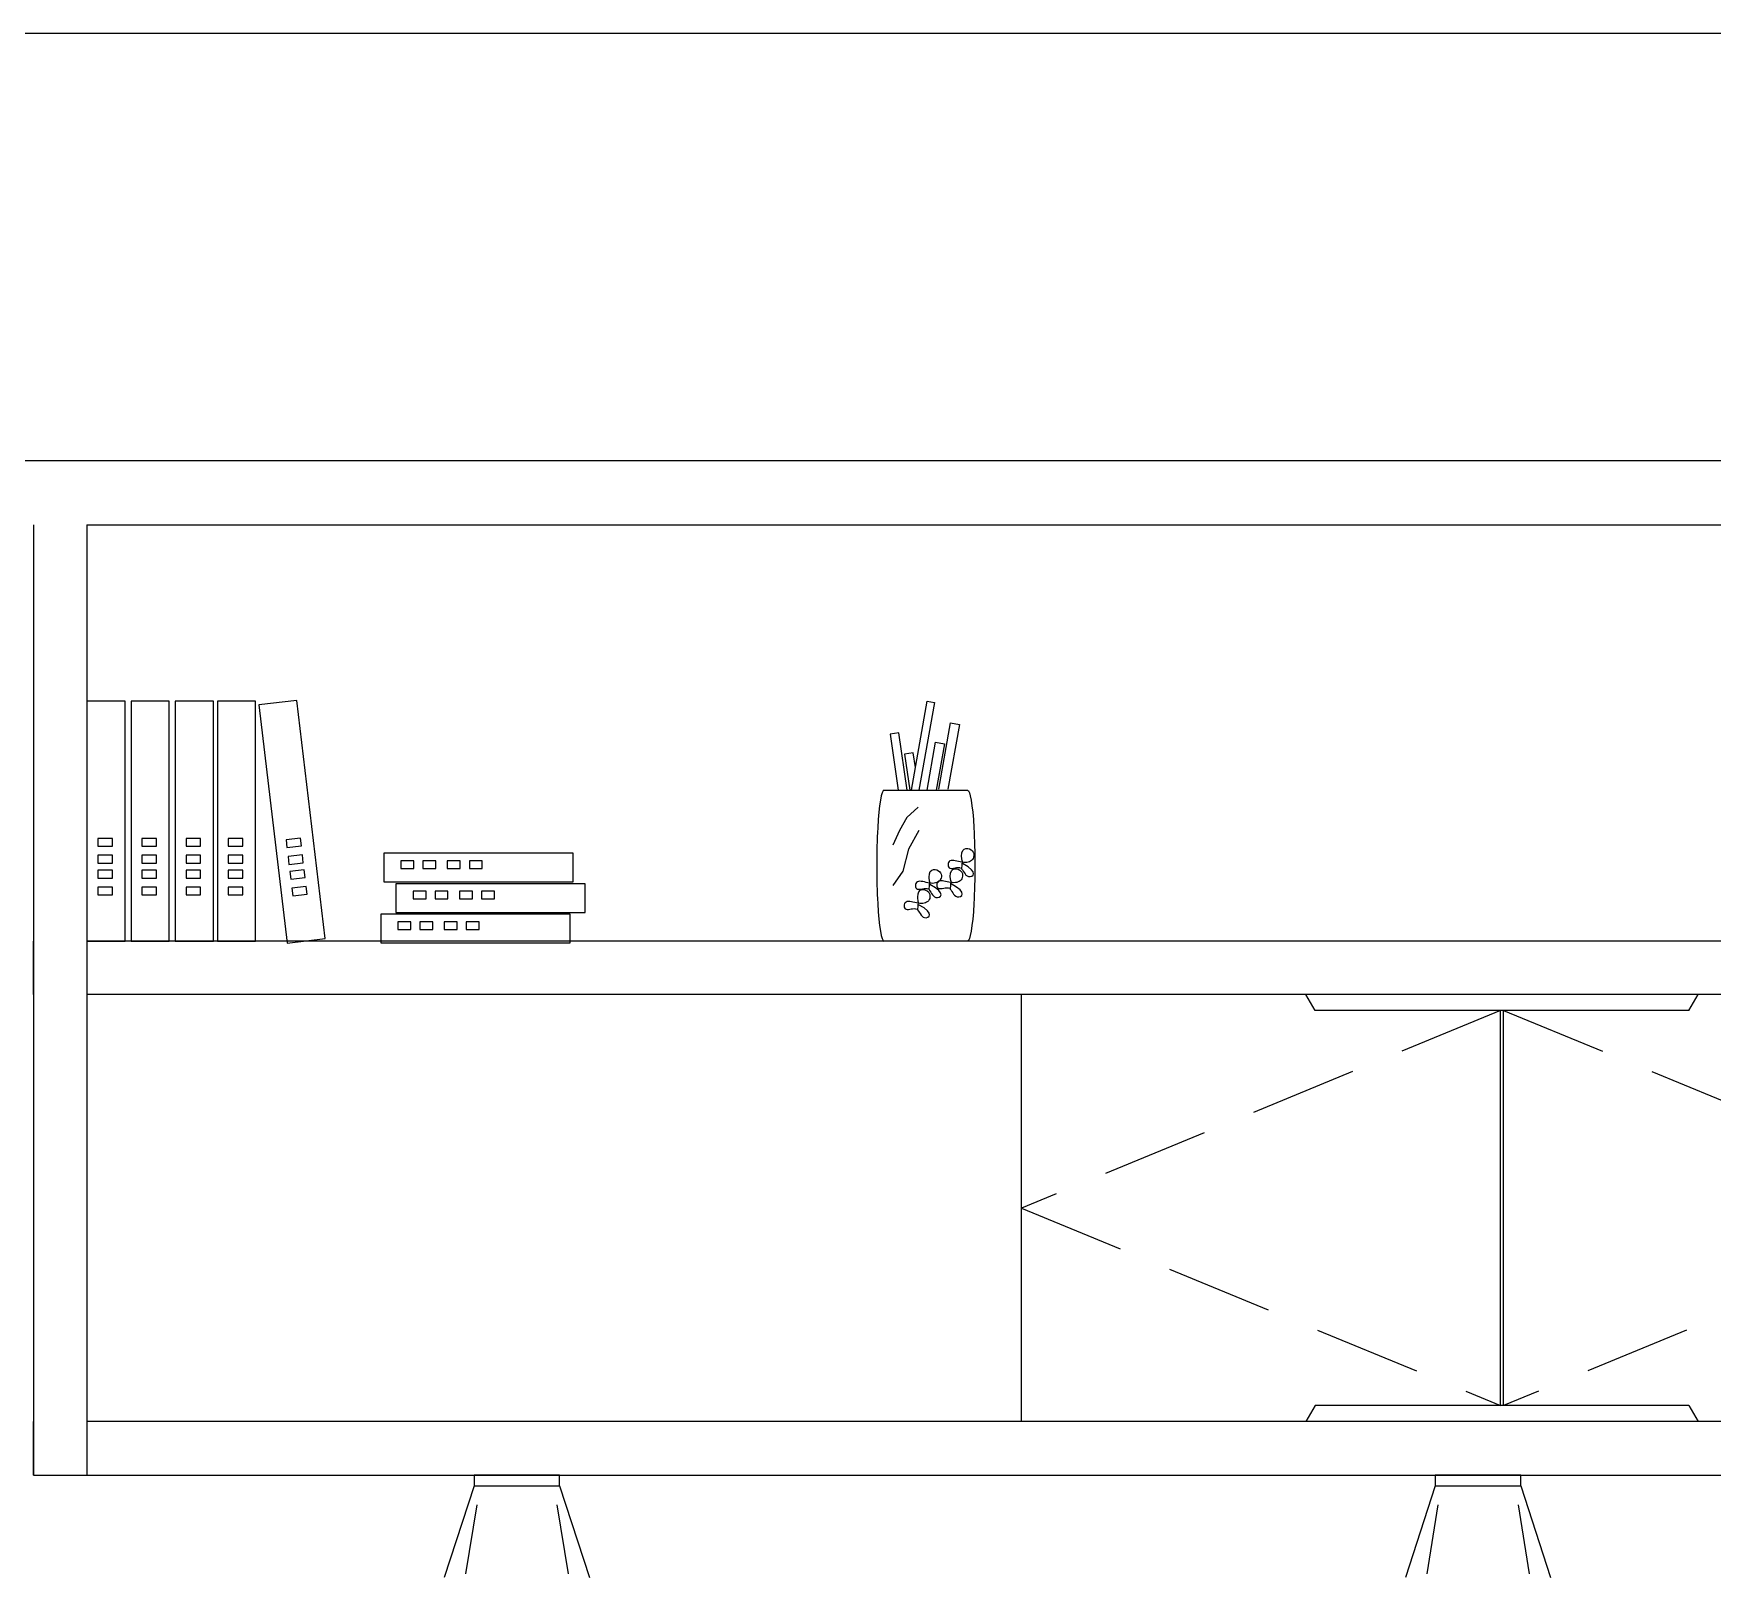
# Model space of a CAD drawing. Extents: x 5229 to 10771, y 6045 to 9717.
# Drawn here: x 6989 to 8561, y 8229 to 9675 of the extents above; entities that cross this region are included whole.
import ezdxf

# ---------------------------------------------------------------- set-up
doc = ezdxf.new("R2010")
doc.units = 0
doc.header["$MEASUREMENT"] = 0
doc.linetypes.add('DASHED', pattern=[0.75, 0.5, -0.25])
for name, color, linetype in [('3', 3, 'CONTINUOUS'), ('4', 4, 'CONTINUOUS'), ('7', 7, 'CONTINUOUS'), ('KBH', 7, 'CONTINUOUS'), ('TEXT', 3, 'CONTINUOUS')]:
    doc.layers.add(name, color=color, linetype=linetype)

# ---------------------------------------------------------------- blocks, each defined once
blk = doc.blocks.new('笔筒-1')
at = {"layer": '3'}
for p, q in [((-38.3, 122.1), (-37.9, 126)), ((-37.7, 116.8), (-38.3, 122.1)), ((-37.9, 126), (-36.8, 128.7)), ((-36.8, 128.7), (-35.2, 130.3)), ((-35.2, 130.3), (-33.2, 131)), ((-33.2, 131), (-31.1, 131)), ((-31.1, 131), (-29, 130.5)), ((-29, 130.5), (-27.2, 129.5)), ((-27.2, 129.5), (-25.8, 128.3)), ((-25.6, 118.1), (-26.6, 117.1)), ((-25.8, 128.3), (-24.8, 126.9)), ((-24.8, 119.4), (-25.6, 118.1)), ((-24.8, 126.9), (-24.1, 125.4)), ((-24.2, 120.8), (-24.8, 119.4)), ((-23.9, 122.3), (-24.2, 120.8)), ((-24.1, 125.4), (-23.9, 123.9)), ((-23.9, 123.9), (-23.9, 122.3)), ((-76.4, 97.7), (-76, 101.6)), ((-76, 101.6), (-74.9, 104.2)), ((-74.9, 104.2), (-73.3, 105.9)), ((-73.3, 105.9), (-71.3, 106.6)), ((-71.3, 106.6), (-69.2, 106.6)), ((-69.2, 106.6), (-67.2, 106)), ((-67.2, 106), (-65.3, 105.1)), ((-65.3, 105.1), (-63.9, 103.9)), ((-63.9, 103.9), (-62.9, 102.5)), ((-62.9, 102.5), (-62.3, 101)), ((-62.3, 101), (-62, 99.4)), ((-62, 99.4), (-62, 97.9)), ((-53.9, 113.4), (-54.1, 112.1)), ((-54.1, 112.1), (-53.9, 110.8)), ((-53.5, 114.7), (-53.9, 113.4)), ((-53.9, 110.8), (-53.5, 109.6)), ((-52.8, 115.7), (-53.5, 114.7)), ((-53.5, 109.6), (-52.8, 108.6)), ((-51.9, 116.5), (-52.8, 115.7)), ((-52.8, 108.6), (-51.9, 108)), ((-50.6, 117), (-51.9, 116.5)), ((-51.9, 108), (-50.6, 107.8)), ((-51.6, 98.4), (-51.2, 102.3)), ((-51, 93.1), (-51.6, 98.4)), ((-51.2, 102.3), (-50.1, 105)), ((-49.2, 117.1), (-50.6, 117)), ((-50.6, 107.8), (-49.2, 107.8)), ((-50.1, 105), (-48.4, 106.6)), ((-47.5, 117), (-49.2, 117.1)), ((-49.2, 107.8), (-47.6, 108.1)), ((-48.4, 106.6), (-46.5, 107.3)), ((-47.6, 108.1), (-45.9, 108.4)), ((-45.7, 116.7), (-47.5, 117)), ((-46.5, 107.3), (-44.4, 107.3)), ((-45.9, 108.4), (-44.2, 108.7)), ((-43.8, 116.3), (-45.7, 116.7)), ((-44.4, 107.3), (-42.3, 106.8)), ((-44.2, 108.7), (-42.5, 108.8)), ((-41.8, 115.8), (-43.8, 116.3)), ((-42.5, 108.8), (-40.9, 108.7)), ((-42.3, 106.8), (-40.5, 105.8)), ((-39.8, 115.4), (-41.8, 115.8)), ((-40.9, 108.7), (-39.5, 108.2)), ((-40.5, 105.8), (-39.1, 104.6)), ((-37.8, 115), (-39.8, 115.4)), ((-39.1, 104.6), (-38.1, 103.2)), ((-37.7, 116.8), (-38.3, 107.3)), ((-38.3, 107.3), (-37.3, 106)), ((-38.1, 103.2), (-37.4, 101.7)), ((-35.9, 114.8), (-37.8, 115)), ((-37.2, 98.6), (-37.5, 97.1)), ((-37.4, 101.7), (-37.1, 100.2)), ((-37.3, 106), (-36.3, 104.5)), ((-37.1, 100.2), (-37.2, 98.6)), ((-30.8, 109.6), (-37.1, 113.4)), ((-36.3, 104.5), (-35.4, 102.9)), ((-34, 114.7), (-35.9, 114.8)), ((-35.4, 102.9), (-34.3, 101.3)), ((-34.3, 101.3), (-33.2, 100)), ((-32.3, 114.8), (-34, 114.7)), ((-33.2, 100), (-31.8, 98.9)), ((-30.7, 115.1), (-32.3, 114.8)), ((-31.8, 98.9), (-30.2, 98.3)), ((-26.8, 106.3), (-30.8, 109.6)), ((-29.1, 115.6), (-30.7, 115.1)), ((-30.2, 98.3), (-28.3, 98.2)), ((-27.8, 116.2), (-29.1, 115.6)), ((-28.3, 98.2), (-26.4, 98.7)), ((-26.6, 117.1), (-27.8, 116.2)), ((-24.7, 103.6), (-26.8, 106.3)), ((-26.4, 98.7), (-24.9, 99.8)), ((-24.9, 99.8), (-24.2, 101.4)), ((-24.2, 101.4), (-24.7, 103.6)), ((-92.1, 89), (-92.2, 87.7)), ((-92.2, 87.7), (-92.1, 86.4)), ((-91.7, 90.3), (-92.1, 89)), ((-92.1, 86.4), (-91.7, 85.2)), ((-91, 91.3), (-91.7, 90.3)), ((-91.7, 85.2), (-91, 84.2)), ((-90, 92.1), (-91, 91.3)), ((-91, 84.2), (-90, 83.6)), ((-88.8, 92.6), (-90, 92.1)), ((-90, 83.6), (-88.8, 83.3)), ((-89.3, 77.9), (-88.2, 80.5)), ((-87.3, 92.7), (-88.8, 92.6)), ((-88.8, 83.3), (-87.3, 83.4)), ((-88.2, 80.5), (-86.6, 82.2)), ((-85.6, 92.6), (-87.3, 92.7)), ((-87.3, 83.4), (-85.7, 83.6)), ((-86.6, 82.2), (-84.6, 82.9)), ((-85.7, 83.6), (-84, 84)), ((-83.8, 92.3), (-85.6, 92.6)), ((-84.6, 82.9), (-82.5, 82.9)), ((-84, 84), (-82.3, 84.2)), ((-81.9, 91.9), (-83.8, 92.3)), ((-82.5, 82.9), (-80.5, 82.3)), ((-82.3, 84.2), (-80.7, 84.4)), ((-79.9, 91.4), (-81.9, 91.9)), ((-80.7, 84.4), (-79.1, 84.3)), ((-80.5, 82.3), (-78.6, 81.4)), ((-77.9, 91), (-79.9, 91.4)), ((-79.1, 84.3), (-77.7, 83.8)), ((-78.6, 81.4), (-77.2, 80.2)), ((-75.9, 90.6), (-77.9, 91)), ((-77.2, 80.2), (-76.2, 78.8)), ((-75.9, 92.4), (-76.5, 82.9)), ((-76.5, 82.9), (-75.4, 81.6)), ((-75.9, 92.4), (-76.4, 97.7)), ((-76.2, 78.8), (-75.6, 77.3)), ((-74, 90.4), (-75.9, 90.6)), ((-75.4, 81.6), (-74.5, 80.1)), ((-69, 85.2), (-75.3, 89)), ((-74.5, 80.1), (-73.5, 78.5)), ((-72.2, 90.3), (-74, 90.4)), ((-70.4, 90.4), (-72.2, 90.3)), ((-68.8, 90.7), (-70.4, 90.4)), ((-65, 81.9), (-69, 85.2)), ((-67.3, 91.1), (-68.8, 90.7)), ((-67.2, 89.7), (-67.4, 88.4)), ((-67.4, 88.4), (-67.2, 87.1)), ((-65.9, 91.8), (-67.3, 91.1)), ((-66.8, 91), (-67.2, 89.7)), ((-67.2, 87.1), (-66.8, 85.9)), ((-66.1, 92), (-66.8, 91)), ((-66.8, 85.9), (-66.1, 84.9)), ((-65.1, 92.8), (-66.1, 92)), ((-66.1, 84.9), (-65.1, 84.3)), ((-64.8, 92.6), (-65.9, 91.8)), ((-63.9, 93.3), (-65.1, 92.8)), ((-65.1, 84.3), (-63.9, 84.1)), ((-62.9, 79.2), (-65, 81.9)), ((-63.7, 93.7), (-64.8, 92.6)), ((-62.4, 93.4), (-63.9, 93.3)), ((-63.9, 84.1), (-62.5, 84.1)), ((-62.9, 95), (-63.7, 93.7)), ((-62.4, 96.4), (-62.9, 95)), ((-62.4, 77), (-62.9, 79.2)), ((-62.5, 84.1), (-60.9, 84.4)), ((-62, 97.9), (-62.4, 96.4)), ((-60.8, 93.3), (-62.4, 93.4)), ((-60.9, 84.4), (-59.2, 84.7)), ((-59, 93), (-60.8, 93.3)), ((-59.2, 84.7), (-57.5, 85)), ((-57.1, 92.6), (-59, 93)), ((-57.5, 85), (-55.8, 85.1)), ((-55.1, 92.1), (-57.1, 92.6)), ((-55.8, 85.1), (-54.2, 85)), ((-53.1, 91.7), (-55.1, 92.1)), ((-54.2, 85), (-52.8, 84.5)), ((-51.1, 91.3), (-53.1, 91.7)), ((-51, 93.1), (-51.6, 83.6)), ((-51.6, 83.6), (-50.6, 82.3)), ((-49.2, 91.1), (-51.1, 91.3)), ((-50.6, 82.3), (-49.6, 80.8)), ((-44.1, 85.9), (-50.4, 89.7)), ((-49.6, 80.8), (-48.6, 79.2)), ((-47.3, 91), (-49.2, 91.1)), ((-48.6, 79.2), (-47.6, 77.6)), ((-45.6, 91.1), (-47.3, 91)), ((-43.9, 91.4), (-45.6, 91.1)), ((-40.1, 82.6), (-44.1, 85.9)), ((-42.4, 91.9), (-43.9, 91.4)), ((-41.1, 92.5), (-42.4, 91.9)), ((-39.9, 93.4), (-41.1, 92.5)), ((-38, 79.9), (-40.1, 82.6)), ((-38.9, 94.4), (-39.9, 93.4)), ((-38.1, 95.7), (-38.9, 94.4)), ((-37.5, 97.1), (-38.1, 95.7)), ((-37.5, 77.7), (-38, 79.9)), ((-105.4, 65.3), (-105.5, 64)), ((-105.5, 64), (-105.4, 62.7)), ((-105, 66.6), (-105.4, 65.3)), ((-105.4, 62.7), (-105, 61.5)), ((-104.3, 67.6), (-105, 66.6)), ((-105, 61.5), (-104.3, 60.5)), ((-103.3, 68.4), (-104.3, 67.6)), ((-104.3, 60.5), (-103.3, 59.9)), ((-102.1, 68.9), (-103.3, 68.4)), ((-103.3, 59.9), (-102.1, 59.6)), ((-100.6, 69), (-102.1, 68.9)), ((-102.1, 59.6), (-100.6, 59.7)), ((-98.9, 68.9), (-100.6, 69)), ((-100.6, 59.7), (-99, 59.9)), ((-99, 59.9), (-97.3, 60.3)), ((-97.1, 68.6), (-98.9, 68.9)), ((-97.3, 60.3), (-95.6, 60.5)), ((-95.2, 68.2), (-97.1, 68.6)), ((-95.6, 60.5), (-94, 60.7)), ((-93.2, 67.7), (-95.2, 68.2)), ((-94, 60.7), (-92.4, 60.6)), ((-91.2, 67.3), (-93.2, 67.7)), ((-92.4, 60.6), (-91, 60.1)), ((-89.2, 66.9), (-91.2, 67.3)), ((-89.2, 68.7), (-89.8, 59.2)), ((-89.8, 59.2), (-88.7, 57.9)), ((-89.7, 74), (-89.3, 77.9)), ((-89.2, 68.7), (-89.7, 74)), ((-87.3, 66.7), (-89.2, 66.9)), ((-82.2, 61.5), (-88.6, 65.3)), ((-85.5, 66.6), (-87.3, 66.7)), ((-83.7, 66.7), (-85.5, 66.6)), ((-82.1, 67), (-83.7, 66.7)), ((-78.2, 58.2), (-82.2, 61.5)), ((-80.6, 67.4), (-82.1, 67)), ((-79.2, 68.1), (-80.6, 67.4)), ((-78, 68.9), (-79.2, 68.1)), ((-77, 70), (-78, 68.9)), ((-76.2, 71.3), (-77, 70)), ((-75.6, 72.7), (-76.2, 71.3)), ((-75.6, 77.3), (-75.3, 75.7)), ((-75.3, 74.2), (-75.6, 72.7)), ((-75.3, 75.7), (-75.3, 74.2)), ((-73.5, 78.5), (-72.5, 76.9)), ((-72.5, 76.9), (-71.3, 75.5)), ((-71.3, 75.5), (-70, 74.5)), ((-70, 74.5), (-68.3, 73.9)), ((-68.3, 73.9), (-66.4, 73.8)), ((-66.4, 73.8), (-64.5, 74.3)), ((-64.5, 74.3), (-63.1, 75.4)), ((-63.1, 75.4), (-62.4, 77)), ((-47.6, 77.6), (-46.5, 76.3)), ((-46.5, 76.3), (-45.1, 75.2)), ((-45.1, 75.2), (-43.5, 74.6)), ((-43.5, 74.6), (-41.6, 74.5)), ((-41.6, 74.5), (-39.7, 75)), ((-39.7, 75), (-38.2, 76.1)), ((-38.2, 76.1), (-37.5, 77.7)), ((-88.7, 57.9), (-87.8, 56.4)), ((-87.8, 56.4), (-86.8, 54.8)), ((-86.8, 54.8), (-85.8, 53.2)), ((-85.8, 53.2), (-84.6, 51.8)), ((-84.6, 51.8), (-83.3, 50.8)), ((-83.3, 50.8), (-81.6, 50.2)), ((-81.6, 50.2), (-79.7, 50.1)), ((-79.7, 50.1), (-77.8, 50.6)), ((-76.2, 55.5), (-78.2, 58.2)), ((-77.8, 50.6), (-76.4, 51.7)), ((-76.4, 51.7), (-75.7, 53.3)), ((-75.7, 53.3), (-76.2, 55.5))]:
    blk.add_line(p, q, dxfattribs=at)
for points in [[(-97, 199.4), (-78.6, 303.4), (-70.2, 301.9), (-88.3, 199.4)], [(-89.2, 179.6), (-102.4, 167.3), (-111, 152.1), (-118.6, 135)], [(-88.2, 152.1), (-100.5, 130.3), (-107.2, 104.7), (-118.6, 87.6)]]:
    blk.add_lwpolyline(points, dxfattribs=at)
for points, elevation in [([(-64.9, 200.4), (-51.2, 278.2), (-40.9, 276.4), (-54.3, 200.4)], 176.8), ([(-101.9, 199.4), (-111.8, 266.3), (-122.1, 264.8), (-112.4, 199.4)], 353.6), ([(-92.3, 226), (-94.8, 243), (-105.2, 241.5), (-98.9, 199.4)], 353.6), ([(-78.7, 199.4), (-68.8, 255.4), (-58.5, 253.5), (-68.1, 199.4)], 176.8)]:
    blk.add_lwpolyline(points, dxfattribs=dict(at, elevation=elevation))
at = {"layer": '7'}
for points in [[(-128.9, 199.4), (-31.5, 199.4)], [(-31.5, 22.6), (-128.9, 22.6)]]:
    blk.add_lwpolyline(points, dxfattribs=at)
blk.add_ellipse((-128.9, 111), major_axis=(0, 88.4), ratio=0.099003, start_param=0, end_param=3.141593, dxfattribs=at)
at = {"layer": '7', "extrusion": (0, 0, -1)}
blk.add_ellipse((-31.5, 111), major_axis=(0, 88.4), ratio=0.099003, start_param=0, end_param=3.141593, dxfattribs=at)
blk = doc.blocks.new('书03')
at = {"layer": '3'}
for p, q in [((202.9, 3.3), (224.6, 185.9)), ((224.6, 185.9), (253.6, 182.5)), ((253.6, 182.5), (231.9, -0.1)), ((256.3, 1.4), (256.3, 185.3)), ((256.3, 185.3), (285.4, 185.3)), ((285.4, 185.3), (285.4, 1.4)), ((288.5, 1.4), (288.5, 185.3)), ((288.5, 185.3), (317.7, 185.3)), ((317.7, 185.3), (317.7, 1.4)), ((322.4, 1.4), (322.4, 185.3)), ((322.4, 185.3), (351.6, 185.3)), ((351.6, 185.3), (351.6, 1.4)), ((356.2, 1.4), (356.2, 185.3)), ((356.2, 185.3), (385.4, 185.3)), ((385.4, 185.3), (385.4, 1.4)), ((12.9, 46.8), (12.9, 68.8)), ((12.9, 68.8), (158, 68.8)), ((158, 68.8), (158, 46.8)), ((3.6, 45.4), (148.6, 45.4)), ((3.6, 23.4), (3.6, 45.4)), ((158, 46.8), (12.9, 46.8)), ((148.6, 45.4), (148.6, 23.4)), ((148.6, 23.4), (3.6, 23.4)), ((15.3, 22), (160.3, 22)), ((15.3, 0), (15.3, 22)), ((160.3, 22), (160.3, 0)), ((160.3, 0), (15.3, 0)), ((231.9, -0.1), (202.9, 3.3)), ((285.4, 1.4), (256.3, 1.4)), ((317.7, 1.4), (288.5, 1.4)), ((351.6, 1.4), (322.4, 1.4)), ((385.4, 1.4), (356.2, 1.4))]:
    blk.add_line(p, q, dxfattribs=at)
for points in [[(232.8, 79), (232.1, 73.1), (221.1, 74.4), (221.8, 80.3)], [(277.1, 80.1), (277.1, 74.1), (266, 74.1), (266, 80.1)], [(309.3, 80.1), (309.3, 74.1), (298.3, 74.1), (298.3, 80.1)], [(343.2, 80.1), (343.2, 74.1), (332.1, 74.1), (332.1, 80.1)], [(377, 80.1), (377, 74.1), (365.9, 74.1), (365.9, 80.1)], [(231.3, 66.2), (230.6, 60.2), (219.6, 61.5), (220.3, 67.5)], [(277.1, 67.2), (277.1, 61.2), (266, 61.2), (266, 67.2)], [(309.3, 67.2), (309.3, 61.2), (298.3, 61.2), (298.3, 67.2)], [(343.2, 67.2), (343.2, 61.2), (332.1, 61.2), (332.1, 67.2)], [(377, 67.2), (377, 61.2), (365.9, 61.2), (365.9, 67.2)], [(92.4, 63), (92.4, 57.1), (82.5, 57.1), (82.5, 63)], [(109.3, 63), (109.3, 57.1), (99.4, 57.1), (99.4, 63)], [(128.1, 63), (128.1, 57.1), (118.2, 57.1), (118.2, 63)], [(144.9, 63), (144.9, 57.1), (135, 57.1), (135, 63)], [(229.9, 54.8), (229.2, 48.9), (218.3, 50.2), (219, 56.1)], [(277.1, 55.7), (277.1, 49.7), (266, 49.7), (266, 55.7)], [(309.3, 55.7), (309.3, 49.7), (298.3, 49.7), (298.3, 55.7)], [(343.2, 55.7), (343.2, 49.7), (332.1, 49.7), (332.1, 55.7)], [(377, 55.7), (377, 49.7), (365.9, 49.7), (365.9, 55.7)], [(83.1, 39.6), (83.1, 33.7), (73.2, 33.7), (73.2, 39.6)], [(99.9, 39.6), (99.9, 33.7), (90, 33.7), (90, 39.6)], [(118.7, 39.6), (118.7, 33.7), (108.8, 33.7), (108.8, 39.6)], [(135.5, 39.6), (135.5, 33.7), (125.6, 33.7), (125.6, 39.6)], [(228.4, 42), (227.7, 36), (216.7, 37.3), (217.4, 43.3)], [(277.1, 42.8), (277.1, 36.8), (266, 36.8), (266, 42.8)], [(309.3, 42.8), (309.3, 36.8), (298.3, 36.8), (298.3, 42.8)], [(343.2, 42.8), (343.2, 36.8), (332.1, 36.8), (332.1, 42.8)], [(377, 42.8), (377, 36.8), (365.9, 36.8), (365.9, 42.8)], [(94.8, 16.2), (94.8, 10.3), (84.9, 10.3), (84.9, 16.2)], [(111.6, 16.2), (111.6, 10.3), (101.7, 10.3), (101.7, 16.2)], [(130.4, 16.2), (130.4, 10.3), (120.5, 10.3), (120.5, 16.2)], [(147.2, 16.2), (147.2, 10.3), (137.3, 10.3), (137.3, 16.2)]]:
    blk.add_lwpolyline(points, close=True, dxfattribs=at)
blk = doc.blocks.new('书')
at = {"layer": 'KBH', "ltscale": 3, "xscale": 1.222222222222222, "yscale": 1.222222222222222, "zscale": 1.222222222222222}
blk.add_blockref('书03', (-331, -1.7), dxfattribs=at)
blk = doc.blocks.new('灯-2')
at = {"layer": '3', "color": 3}
for p, q in [((-40, -10), (-68, -95.9)), ((40, -10), (68, -95.9)), ((-37.5, -27.9), (-48, -92.4)), ((37.5, -27.9), (48, -92.4))]:
    blk.add_line(p, q, dxfattribs=at)
blk.add_lwpolyline([(-40, -10), (40, -10), (40, 0), (-40, 0)], close=True, dxfattribs=at)

msp = doc.modelspace()

# ---------------------------------------------------------------- linework, layer by layer
at = {"layer": '3'}
for p, q in [((8188.8, 8760.1), (8180.2, 8775.1)), ((8538.8, 8760.1), (8547.5, 8775.1)), ((8538.8, 8760.1), (8188.8, 8760.1)), ((8362.3, 8390.1), (8362.3, 8760.1)), ((8365.3, 8390.1), (8365.3, 8760.1)), ((8188.8, 8390.1), (8180.2, 8375.1)), ((8538.8, 8390.1), (8188.8, 8390.1)), ((8538.8, 8390.1), (8547.5, 8375.1))]:
    msp.add_line(p, q, dxfattribs=at)
at = {"layer": '3', "linetype": 'DASHED', "ltscale": 200}
for points in [[(8362.3, 8760.1), (7913.8, 8575.1), (8362.3, 8390.1)], [(8365.3, 8760.1), (8813.8, 8575.1), (8365.3, 8390.1)]]:
    msp.add_lwpolyline(points, dxfattribs=at)
at = {"layer": '4'}
for p, q in [((9688.8, 9675.1), (5788.8, 9675.1)), ((5788.8, 9275.1), (9688.8, 9275.1)), ((6988.8, 9215.1), (6988.8, 8325.1)), ((7038.8, 9215.1), (9688.8, 9215.1)), ((7038.8, 9215.1), (7038.8, 8325.1)), ((6988.8, 8775.1), (6988.8, 8825.1)), ((9688.8, 8825.1), (7038.8, 8825.1)), ((9688.8, 8775.1), (7038.8, 8775.1)), ((7913.8, 8375.1), (7913.8, 8775.1)), ((6988.8, 8325.1), (6988.8, 8375.1)), ((9688.8, 8375.1), (7038.8, 8375.1)), ((6988.8, 8325.1), (9693.8, 8325.1)), ((6988.8, 8325.1), (9693.8, 8325.1))]:
    msp.add_line(p, q, dxfattribs=at)

# ---------------------------------------------------------------- block references
at = {"layer": '3', "xscale": -1}
msp.add_blockref('书', (7178.8, 8825.1), dxfattribs=at)
at = {"layer": '3', "xscale": 0.8, "yscale": 0.8, "zscale": 0.8}
msp.add_blockref('笔筒-1', (7888.4, 8807), dxfattribs=at)
at = {"layer": 'TEXT'}
for p in [(7441.3, 8325.1), (8341.3, 8325.1)]:
    msp.add_blockref('灯-2', p, dxfattribs=at)

doc.saveas('drawing.dxf')
